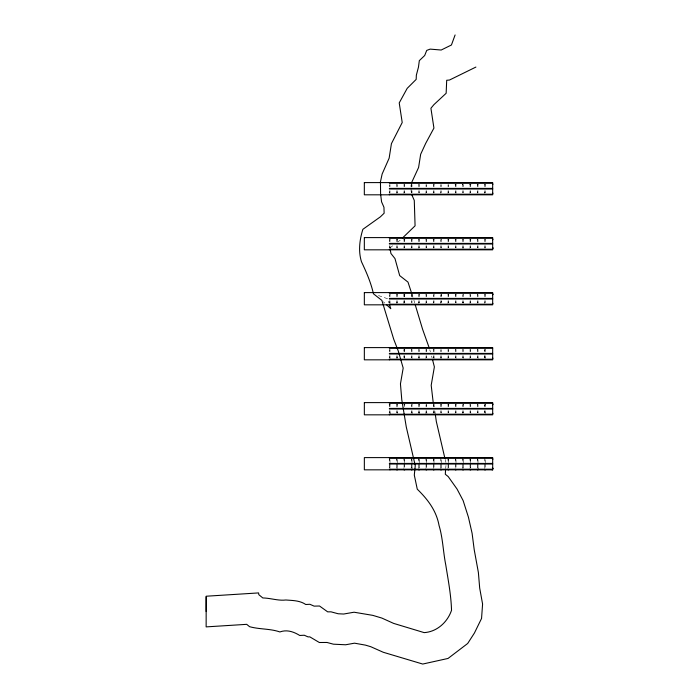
<?xml version="1.0" encoding="UTF-8"?>
<svg xmlns="http://www.w3.org/2000/svg" width="699" height="699" viewBox="0 0 699 699"><rect width="100%" height="100%" fill="white"/><g stroke="black" fill="none" stroke-linecap="round" stroke-linejoin="round"><path stroke-width="0.52" stroke-dasharray="3.5 2.62" d="M445.674 468.47L445.988 465.438M389.072 193.169L389.526 192.583M390.278 239.355L389.509 239.949M396.412 193.169L397.023 192.557L397.591 193.055M389.063 303.217L389.535 302.588M397.609 239.355L397.163 239.949M403.742 193.169L404.197 192.583M389.063 358.22L389.535 357.591M396.394 303.217L396.866 302.588M404.948 239.355L404.337 239.967L403.725 239.355M396.394 358.229L397.189 357.591M403.725 303.217L404.057 302.65M411.056 248.215L411.143 247.909M412.279 239.355L411.825 239.949L411.161 239.617M390.295 413.345L390.129 412.751M389.072 468.234L389.544 467.596M418.395 248.215L418.474 247.909M425.743 193.169L426.198 192.583M396.403 468.234L396.883 467.596M418.395 303.217L418.876 302.588M433.083 193.169L433.537 192.583M434.306 184.309L434.219 184.615M397.609 468.391L397.015 467.622M411.117 413.345L411.152 412.926M418.395 358.229L419.033 357.573M425.726 303.217L426.364 302.571M434.28 239.355L433.668 239.967L433.057 239.355M440.414 193.169L440.868 192.583M412.296 413.345L412.139 412.751M411.178 467.884L411.091 468.391M425.735 358.229L426.207 357.591L426.871 357.923M433.065 303.217L433.537 302.588M441.619 239.355L440.851 239.949M447.744 193.169L448.356 192.557L448.924 193.055M412.27 468.391L412.139 467.753M419.627 413.345L418.71 412.698M433.065 358.229L433.703 357.573L434.289 358.229M440.396 303.226L440.877 302.588M448.95 239.355L448.496 239.949M455.084 193.169L455.538 192.583M426.958 413.345L426.801 412.751M425.761 468.391L426.215 467.596M440.405 358.229L440.877 357.591M447.727 303.226L448.208 302.588M456.281 239.355L455.669 239.967L455.058 239.355M433.092 468.391L433.555 467.596M447.736 358.229L448.208 357.591L448.933 358.071M462.397 248.215L463.026 247.568L463.62 248.215M463.62 239.355L463.009 239.967L462.397 239.355M469.754 193.169L470.2 192.583M470.969 184.309L470.89 184.615M440.886 467.596L440.431 468.391M469.728 248.215L469.772 248.014M470.951 239.355L470.34 239.967M477.085 193.177L477.539 192.583M477.67 184.964L478.308 184.309M447.744 468.234L448.068 467.657M455.075 413.231L455.154 412.926M469.737 303.226L470.209 302.588M484.416 193.177L484.87 192.583M462.406 413.231L462.485 412.926M469.737 358.229L470.375 357.573M477.067 303.226L477.548 302.588M485.622 239.355L485.01 239.967L484.442 239.477M477.111 358.028L477.863 357.591L478.291 358.229M484.398 303.226L484.879 302.588M484.424 358.071L484.879 357.591M478.282 468.391L477.845 467.64M478.299 468.347L478.238 467.884M404.494 294.952L404.931 294.515M389.832 404.957L390.295 404.485M389.168 412.882L389.107 413.345M397.626 404.485L397.172 404.957M448.872 294.663L448.505 294.952M404.957 404.485L404.503 404.957M412.296 404.485L411.676 404.974M419.627 404.485L419.173 404.957M418.509 412.882L418.448 413.345M425.84 412.882L425.778 413.345M403.847 467.884L403.76 468.391M434.297 404.485L433.843 404.957M433.179 412.882L433.118 413.345M441.628 404.485L441.174 404.957M448.959 404.485L448.505 404.957M456.298 404.485L455.844 404.957M463.629 404.485L463.018 404.983M455.18 467.884L455.093 468.391M485.63 404.485L485.176 404.957M390.26 294.515L389.832 294.952M397.591 294.515L397.163 294.952M412.261 294.515L411.676 294.969M419.601 294.515L419.164 294.952M434.262 294.515L433.834 294.952M441.602 294.515L441.165 294.952M456.264 294.515L455.835 294.952M463.603 294.515L463.009 294.969M485.604 294.524L485.167 294.952M411.117 468.033L411.545 467.596M419.016 459.986L419.321 459.898M470.357 459.986L470.663 459.898M403.804 247.909L404.765 247.787M456.22 184.615L455.512 184.947L455.084 184.309M433.144 247.909L434.105 247.787M485.56 184.615L485.001 184.964M404.896 349.622L403.935 349.753M484.477 247.918L485.534 247.918M462.485 302.92L463.035 302.571M434.228 349.622L433.17 349.622M462.485 357.923L463.192 357.591L463.629 358.229M485.569 349.631L484.861 349.954M434.236 459.636L433.686 459.986M463.577 459.636L462.616 459.759M419.461 239.748L419.007 239.967M411.248 412.794L411.702 412.576M462.589 412.794L463.044 412.576M462.887 467.596L462.432 468.391M390.269 247.621L392.751 245.768M397.714 242.072L400.195 240.22M404.66 184.842L403.926 184.746M419.33 184.842L418.587 184.746M404.022 192.688L404.511 192.583M411.362 192.688L411.851 192.583M433.363 192.688L433.852 192.583M470.663 184.842L469.728 184.353L469.903 184.789M462.694 192.688L463.184 192.583M484.704 192.688L485.185 192.583M426.67 239.844L425.726 239.355M411.362 247.691L412.104 247.787M426.032 247.691L426.766 247.787M448.033 247.691L448.775 247.787M455.364 247.691L456.106 247.787M478.002 239.844L477.067 239.355M477.373 247.691L478.107 247.787M404.669 294.847L404.179 294.952M462.703 302.693L463.192 302.588M390.007 349.849L389.518 349.954M412.008 349.849L411.169 349.622M404.039 357.696L404.957 358.229M426.67 349.849L425.936 349.753M411.37 357.696L412.288 358.229M455.171 349.631L456.01 349.849M463.341 349.849L462.607 349.753M455.372 357.696L456.29 358.229M478.011 349.849L477.155 349.666M404.677 404.852L404.188 404.957M396.709 412.698L397.189 412.593M426.678 404.852L426.189 404.957M411.37 412.698L412.209 412.926M434.009 404.852L433.52 404.957M426.041 412.698L426.879 412.926M463.35 404.852L462.86 404.957M448.042 412.698L448.784 412.794M455.381 412.698L456.115 412.794M478.011 404.852L477.12 404.485M462.712 412.698L463.551 412.926M485.351 404.852L484.861 404.957M470.043 412.698L470.785 412.794M477.382 412.698L478.116 412.794M412.008 459.855L411.274 459.759M411.379 467.701L412.27 468.077M434.018 459.855L433.529 459.959M448.679 459.855L447.849 459.636M462.712 467.701L463.201 467.596M477.557 467.596L477.102 468.391M484.888 467.596L484.433 468.391M397.181 184.903L396.586 184.746M411.851 184.903L411.161 184.615M463.184 184.903L462.493 184.615M418.841 192.627L419.435 192.784M477.513 192.627L478.203 192.907M397.181 239.906L396.385 239.355M419.182 239.906L418.395 239.355M389.509 247.629L390.199 247.909M448.522 239.906L447.727 239.355M396.84 247.629L397.591 248.058M470.523 239.906L469.728 239.355M418.841 247.629L419.531 247.909M440.851 247.629L441.532 247.909M470.182 247.629L470.776 247.787M419.19 294.908L418.596 294.751M426.521 294.908L425.77 294.471M418.85 302.632L419.435 302.789M477.863 294.908L477.111 294.48M470.182 302.632L470.934 303.06M419.19 349.911L418.605 349.753M389.518 357.635L390.287 358.22M447.937 349.753L448.531 349.911M470.532 349.911L469.938 349.753M418.85 357.635L419.618 358.229M470.191 357.635L470.776 357.792M484.861 357.635L485.63 358.229M389.859 404.913L389.09 404.52M397.189 404.913L396.447 404.485M419.199 404.913L418.448 404.485M389.518 412.637L390.287 413.231M448.531 404.913L447.779 404.485M469.78 404.485L470.532 404.913M433.52 412.637L434.21 412.926M440.859 412.637L441.541 412.926M484.861 412.637L485.63 413.231M397.198 459.916L396.508 459.636M419.199 459.916L418.509 459.636M389.526 467.64L390.269 468.077M470.541 459.916L469.85 459.636M419.042 467.579L418.43 468.391M418.858 467.64L419.549 467.928M470.375 467.579L469.763 468.391M470.2 467.64L470.881 467.928M485.027 184.92L484.416 184.309M477.085 184.51L477.697 184.92M455.696 184.92L455.101 184.466M433.695 184.92L433.162 184.615M455.669 192.601L456.264 193.055M433.668 192.601L434.193 192.907M404.328 192.601L404.922 193.055M470.366 294.926L469.78 294.48M455.696 294.926L455.171 294.62M448.365 294.926L447.779 294.48M477.679 302.615L478.203 302.92M404.363 294.926L403.769 294.471M397.032 294.926L396.438 294.471M455.678 302.615L456.229 302.877M448.339 302.615L448.959 303.025M404.337 302.606L404.931 303.06M397.006 302.606L397.591 303.06M389.666 302.606L390.278 303.217M397.006 357.617L397.617 358.229M455.704 404.939L455.18 404.634M441.043 404.939L440.449 404.485M404.372 404.931L403.777 404.485M419.016 412.62L419.54 412.926M477.714 459.942L477.181 459.636M455.713 459.942L455.18 459.636M426.373 459.942L425.848 459.636M404.372 459.942L403.76 459.531M389.701 459.942L389.177 459.636M448.356 467.622L448.941 468.077M441.017 467.622L441.611 468.077M378.482 295.555L387.552 298.726L388.845 302.711M477.828 192.627L478.002 190.748M484.879 294.908L484.424 294.524M463.166 302.632L463.62 303.025M441.174 357.635L441.619 358.229M397.172 412.637L397.626 413.231M383.358 301.776L384.843 303.165M462.572 184.789L462.415 184.309M390.121 247.743L390.278 248.215M470.811 412.751L470.96 413.231M434.14 412.751L434.289 413.231M463.481 467.762L463.629 468.234M411.956 294.209L412.952 297.232M429.754 349.762L430.374 351.85M413.887 300.186L414.699 302.982M431.598 356.018L432.104 357.993M445.167 459.409L445.936 462.415M433.651 404.704L434.079 406.722L434.009 404.651M434.804 410.863L435.11 412.987M411.021 184.947L411.047 186.974M411.056 187.996L411.099 192.059M485.333 184.641L485.333 186.685M485.333 190.748L485.333 192.793M485.342 239.643L485.333 241.688M485.342 245.751L485.333 247.796M485.342 294.646L485.333 296.691M485.342 300.753L485.333 302.798M485.342 349.649L485.342 351.693M485.342 355.756L485.342 357.801M485.351 404.651L485.342 406.696M485.351 410.759L485.342 412.812M485.351 459.654L485.351 462.721M485.351 463.725L485.351 468.828M484.739 457.627L484.739 469.842M484.722 184.641L484.722 186.685M484.722 190.748L484.722 192.793M484.73 239.643L484.722 241.688M484.73 245.751L484.722 247.796M484.73 294.646L484.722 296.691M484.73 300.753L484.73 302.798M478.002 184.641L477.994 186.685M478.002 239.643L478.002 241.688M478.002 245.751L478.002 247.796M478.011 294.646L478.002 296.691M478.011 300.753L478.002 302.798M478.011 349.649L478.002 351.693M478.011 355.756L478.002 357.801M478.011 404.651L478.011 406.696M478.011 410.759L478.011 412.812M478.02 459.654L478.011 462.721M478.02 463.725L478.011 468.828M477.391 184.641L477.382 186.685M477.391 190.748L477.382 192.793M477.391 239.643L477.391 241.688M477.391 245.751L477.391 247.796M477.4 294.646L477.391 296.691M477.4 300.753L477.391 302.798M477.4 349.649L477.4 351.693M477.4 355.756L477.4 357.801M477.4 404.651L477.4 406.696M477.4 410.759L477.4 412.812M477.4 457.627L477.408 469.842M470.663 184.641L470.663 186.685M470.663 190.748L470.663 192.793M470.672 239.643L470.663 241.688M470.672 245.751L470.663 247.796M470.672 294.646L470.672 296.691M470.672 300.753L470.672 302.798M470.68 349.649L470.672 351.693M470.68 355.756L470.672 357.801M470.68 404.651L470.68 406.696M470.68 410.759L470.68 412.812M470.68 459.654L470.68 462.721M470.68 463.725L470.68 468.828M470.051 184.641L470.051 186.685M470.051 190.748L470.051 192.793M470.06 239.643L470.051 241.688M470.06 245.751L470.051 247.796M470.06 294.646L470.06 296.691M470.06 300.753L470.06 302.798M470.069 349.649L470.06 351.693M470.069 355.756L470.06 357.801M470.069 404.651L470.069 406.696M470.069 410.759L470.069 412.812M470.069 457.627L470.069 469.842M463.332 184.641L463.332 186.685M463.332 190.748L463.332 192.793M463.332 239.643L463.332 241.688M463.332 245.751L463.332 247.796M463.341 294.646L463.332 296.691M463.341 300.753L463.332 302.798M463.341 349.649L463.341 351.693M463.341 355.756L463.341 357.801M463.35 404.651L463.341 406.696M463.35 410.759L463.341 412.803M463.35 459.654L463.35 462.721M463.35 463.725L463.35 468.828M462.721 184.641L462.721 186.685M462.721 190.748L462.721 192.793M462.721 239.643L462.721 241.688M462.729 245.751L462.721 247.796M462.729 294.646L462.721 296.691M462.729 300.753L462.721 302.798M462.729 349.649L462.729 351.693M462.729 355.756L462.729 357.801M462.738 404.651L462.729 406.696M462.738 410.759L462.729 412.803M462.738 457.627L462.738 469.842M456.001 184.641L455.993 186.685M456.001 190.748L455.993 192.793M456.001 239.643L456.001 241.688M456.001 245.751L456.001 247.796M456.001 294.646L456.001 296.691M456.001 300.753L456.001 302.798M456.01 349.649L456.001 351.693M456.01 355.756L456.001 357.801M456.01 404.651L456.01 406.696M456.01 410.759L456.01 412.803M456.019 459.654L456.01 462.721M456.019 463.725L456.01 468.828M455.39 184.641L455.381 186.685M455.39 190.748L455.381 192.793M455.39 239.643L455.39 241.688M455.39 245.751L455.39 247.796M455.399 294.646L455.39 296.691M455.399 300.753L455.39 302.798M455.399 349.649L455.39 351.693M455.399 355.756L455.39 357.801M455.399 404.651L455.399 406.696M455.399 410.759L455.399 412.803M455.399 457.627L455.399 468.828M448.662 184.641L448.662 186.685M448.662 190.748L448.662 192.793M448.671 239.643L448.662 241.688M448.671 245.751L448.662 247.796M448.671 294.646L448.671 296.691M448.671 300.753L448.671 302.798M448.679 349.649L448.671 351.693M448.679 355.756L448.671 357.801M448.679 404.651L448.671 406.696M448.679 410.759L448.671 412.803M448.679 459.654L448.679 462.721M448.679 463.725L448.679 468.828M448.05 184.641L448.05 186.685M448.05 190.748L448.05 192.793M448.059 239.643L448.05 241.688M448.059 245.751L448.05 247.796M448.059 294.646L448.059 296.691M448.059 300.753L448.059 302.798M448.068 349.649L448.059 351.693M448.068 355.756L448.059 357.801M448.068 404.651L448.059 406.696M448.068 410.759L448.059 412.803M448.068 457.627L448.068 469.842M441.34 349.649L441.34 351.693M441.34 355.756L441.34 357.801M441.349 404.651L441.34 406.696M441.349 410.759L441.34 412.803M441.349 459.654L441.34 462.721M441.349 463.725L441.34 468.828M441.331 184.641L441.322 186.685M441.331 190.748L441.322 192.793M441.331 239.643L441.331 241.688M441.331 245.751L441.331 247.796M440.719 184.641L440.711 186.685M440.719 190.748L440.711 192.793M440.719 239.643L440.719 241.688M440.719 245.751L440.719 247.796M440.728 294.646L440.719 296.691M440.728 300.753L440.719 302.798M440.728 349.649L440.728 351.693M440.728 355.756L440.728 357.801M440.737 404.651L440.728 406.696M440.737 410.759L440.728 412.803M440.728 457.627L440.737 469.842M434 184.632L433.992 186.685M434 190.748L433.992 192.793M434 239.643L433.992 241.688M434 245.751L433.992 247.796M434 294.646L434 296.691M434 300.753L434 302.798M434.009 349.649L434 351.693M434.009 355.756L434 357.801M434.009 410.759L434.009 412.803M434.018 459.654L434.009 462.721M434.018 463.725L434.009 468.828M433.389 184.632L433.38 186.685M433.389 190.748L433.38 192.793M433.389 239.643L433.389 241.688M433.389 245.751L433.389 247.796M433.389 294.646L433.389 296.691M433.389 300.753L433.389 302.798M433.397 349.649L433.389 351.693M433.397 355.756L433.389 357.801M433.397 404.651L433.397 406.696M433.397 410.759L433.397 412.803M433.397 457.627L433.397 468.828M426.661 184.632L426.661 186.685M426.661 190.748L426.661 192.793M426.67 239.643L426.661 241.688M426.67 245.751L426.661 247.796M426.67 294.646L426.661 296.691M426.67 300.753L426.67 302.798M426.67 349.649L426.67 351.693M426.67 355.756L426.67 357.801M426.678 404.651L426.67 406.696M426.678 410.759L426.67 412.803M426.678 459.654L426.678 462.721M426.678 463.725L426.678 468.828M426.049 184.632L426.049 186.685M426.049 190.748L426.049 192.793M426.058 239.643L426.049 241.688M426.058 245.751L426.049 247.796M426.058 294.646L426.058 296.691M426.058 300.753L426.058 302.798M426.058 349.649L426.058 351.693M426.058 355.756L426.058 357.801M426.067 404.651L426.058 406.696M426.067 410.759L426.058 412.803M426.067 457.627L426.067 469.842M419.33 184.632L419.321 186.685M419.33 190.748L419.321 192.793M419.33 239.643L419.33 241.688M419.33 245.751L419.33 247.796M419.339 294.646L419.33 296.691M419.339 300.753L419.33 302.798M419.339 349.649L419.339 351.693M419.339 355.756L419.339 357.801M419.339 404.651L419.339 406.696M419.339 410.759L419.339 412.803M419.348 459.654L419.339 462.721M419.348 463.725L419.339 468.828M418.718 184.632L418.71 186.685M418.718 190.748L418.71 192.793M418.718 239.643L418.718 241.688M418.718 245.751L418.718 247.796M418.727 294.646L418.718 296.691M418.727 300.753L418.718 302.798M418.727 349.649L418.727 351.693M418.727 355.756L418.727 357.801M418.727 404.651L418.727 406.696M418.727 410.759L418.727 412.803M418.727 457.627L418.736 469.842M411.991 184.632L411.991 186.685M411.991 190.748L411.991 192.793M411.999 239.643L411.991 241.688M411.999 245.751L411.991 247.796M411.999 294.646L411.999 296.691M411.999 300.753L411.999 302.798M412.008 349.649L411.999 351.693M412.008 355.756L411.999 357.801M412.008 404.651L412.008 406.696M412.008 410.759L412.008 412.803M412.008 459.654L412.008 462.721M412.008 463.725L412.008 468.828M411.388 184.632L411.379 186.685M411.388 190.748L411.379 192.793M411.388 239.643L411.379 241.688M411.388 245.751L411.379 247.796M411.388 294.646L411.388 296.691M411.388 300.753L411.388 302.798M411.396 349.649L411.388 351.693M411.396 355.756L411.388 357.801M411.396 404.651L411.396 406.696M411.396 410.759L411.396 412.803M411.396 457.627L411.405 469.842M404.66 184.632L404.66 186.677M404.66 190.748L404.66 192.793M404.66 239.643L404.66 241.688M404.669 245.751L404.66 247.796M404.669 294.646L404.66 296.691M404.669 300.753L404.66 302.798M404.669 349.649L404.669 351.693M404.669 355.756L404.669 357.801M404.677 404.651L404.669 406.696M404.677 459.654L404.677 462.721M404.677 463.725L404.677 468.828M404.057 294.646L404.057 296.682M404.057 300.753L404.057 302.789M404.066 457.627L404.066 469.842M404.048 184.632L404.048 186.677M404.048 190.748L404.048 192.793M404.057 239.643L404.048 241.688M404.057 245.751L404.048 247.796M404.048 294.655L404.048 296.691M404.048 300.762L404.048 302.798M397.329 184.632L397.32 186.677M397.329 190.748L397.32 192.793M397.329 239.643L397.329 241.688M397.329 245.751L397.329 247.796M397.338 294.646L397.329 296.691M397.338 300.753L397.329 302.798M397.338 355.756L397.329 357.801M397.338 404.651L397.338 406.696M397.338 410.759L397.338 412.803M397.347 459.654L397.338 462.721M397.347 463.725L397.338 468.828M396.717 184.632L396.709 186.677M396.717 190.748L396.709 192.793M396.717 239.643L396.717 241.688M396.717 245.751L396.717 247.796M396.726 294.646L396.717 296.691M396.726 300.753L396.717 302.798M396.726 355.756L396.717 357.801M396.726 404.651L396.726 406.696M396.726 410.759L396.726 412.803M396.726 457.627L396.735 469.842M389.99 184.632L389.99 186.677M389.99 190.748L389.99 192.793M389.998 239.635L389.99 241.688M389.998 245.751L389.99 247.796M389.998 294.646L389.998 296.691M389.998 300.753L389.998 302.798M390.007 349.649L389.998 351.693M390.007 355.756L389.998 357.801M390.007 404.651L389.998 406.696M390.007 410.759L389.998 412.803M390.007 459.654L390.007 462.721M390.007 463.725L390.007 468.828M389.378 184.641L389.378 186.677M389.378 190.757L389.378 192.784M389.378 239.643L389.387 241.679M389.378 245.76L389.387 247.787M389.387 294.655L389.387 296.682M389.387 300.762L389.387 302.789M389.387 349.657L389.395 351.684M389.387 355.765L389.395 357.792M389.387 404.66L389.395 406.687M389.395 410.767L389.395 412.794M389.395 457.627L389.395 468.819M484.73 351.684L484.73 349.649L484.73 351.693M484.73 357.801L484.73 355.756L484.73 357.801M484.739 406.687L484.739 404.651L484.73 406.696M484.739 412.803L484.739 410.759L484.73 412.812M441.34 296.682L441.34 294.646L441.331 296.691M441.34 302.789L441.34 300.753L441.331 302.798M404.057 351.684L404.057 349.649L404.057 351.693M404.057 357.792L404.057 355.756L404.057 357.801"/><path stroke-width="1.05" d="M206.161 611.555L206.188 596.736M445.569 469.483L445.315 474.263L448.216 476.596L457.05 489.047L463.131 500.589L468.435 517.225L472.105 533.337L474.202 549.641L478.378 572.472L479.689 588.095L482.59 604.05L481.55 618.449L474.429 633.014L467.675 643.491L448.042 658.449L422.729 664.05L383.27 652.272L370.785 646.715L365.49 645.133L354.515 643.176L345.638 644.775L333.388 644.181L327.018 642.468L319.338 642.503L309.806 636.85L308.058 636.894L304.266 635.234L299.749 635.47C293.694 631.73 286.896 629.362 279.888 631.948C270.041 628.523 259.635 629.493 249.578 626.688L246.703 624.338L206.144 626.889L206.179 596.221L258.595 592.918L258.822 594.692L262.807 597.951C270.609 598.064 278.185 600.957 285.856 599.995C292.759 600.537 299.792 600.432 305.778 604.504L309.893 604.286L314.122 606.129L319.513 606.007L327.682 611.852L331.011 611.835L338.185 613.766L343.672 614.028L354.061 612.219L372.803 615.365L381.837 618.065L393.624 623.394L424.179 632.621C436.962 631.817 447.517 622.197 451.528 610.297C451.1 595.164 448.164 579.969 445.77 564.932C443.149 551.878 442.913 538.396 439.077 525.587C436.351 510.55 427.736 499.409 417.268 489.178L414.297 475.093L415.267 465.656L406.276 426.967L401.768 399.679L400.448 383.873L403.183 368.076L398.334 351.16L393.712 339.207L381.881 300.395L373.449 293.79C370.837 282.265 366.328 272.086 361.47 261.723C358.168 251.151 359.618 239.713 362.877 229.316L380.387 216.839L384.135 213.212L383.952 207.254L381.575 201.854L380.597 194.095L380.457 181.784L382.143 174.007L389.142 158.175L391.423 143.662L402.213 122.526L399.225 102.902L407.194 88.354L416.176 79.389L416.351 75.169L418.465 67.121L419.321 60.647L424.686 55.518L426.722 50.407L430.147 49.122L441.2 50.022L451.432 44.998L455.101 34.95M492.978 193.177L492.498 193.806M492.978 239.311L492.778 239.792M492.978 294.323L492.507 294.952M492.944 358.386L492.507 357.635M492.944 468.391L492.384 467.579M411.44 183.016L418.587 167.507L420.667 154.261L425.674 143.409L433.93 128.092L430.916 108.266L433.913 104.649L446.154 93.264L446.696 80.271L449.492 80.035L475.905 67.069M492.961 303.34L492.507 303.812M492.97 404.485L492.515 404.957M492.97 413.345L492.515 413.817M492.97 468.347L492.515 468.828M492.778 248.652L492.9 247.874M402.545 237.948L415.075 225.829L414.28 200.421L411.728 194.628M492.673 183.208L389.387 183.208L389.387 182.596M492.673 188.398L389.387 188.398L389.387 189.01L492.673 189.01M492.673 194.208L389.387 194.208L389.387 194.82M492.673 238.21L389.387 238.21L389.387 237.599M492.673 243.401L389.387 243.401L389.387 244.012L492.673 244.012M492.673 249.211L389.387 249.211L389.387 249.823M492.681 293.213L389.387 293.213L389.387 292.601M492.681 298.412L389.395 298.403L389.395 299.015L492.681 299.023M492.681 304.214L389.395 304.214L389.387 304.825M492.681 348.216L389.395 348.216L389.395 347.604M492.681 353.414L389.395 353.406L389.395 354.017L492.681 354.026M492.681 359.216L389.395 359.216L389.395 359.828M492.681 403.218L389.395 403.218L389.395 402.607M492.681 408.417L389.395 408.417L389.395 409.02L492.681 409.029M492.681 414.219L389.395 414.227L389.395 414.839M492.69 458.221L389.404 458.221L389.404 457.609M492.69 463.42L389.404 463.42L389.404 464.031L492.69 464.031M492.69 469.221L389.404 469.221L390.007 469.85M492.69 469.842L364.345 469.833L364.354 457.609L492.69 457.609L492.69 469.833L492.07 469.85M396.726 469.85L397.338 469.85M404.066 469.85L404.677 469.85M411.396 469.85L412.008 469.85M418.727 469.85L419.339 469.85M426.067 469.85L426.678 469.85M433.397 469.85L434.009 469.85M440.737 469.85L441.34 469.85M448.068 469.85L448.679 469.85M455.399 469.85L456.01 469.85M462.738 469.85L463.35 469.85M470.069 469.85L470.68 469.85M477.4 469.85L478.011 469.85M484.739 469.85L485.351 469.85M492.367 293.711L492.935 294.2M492.376 403.716L492.882 404.066M492.384 458.719L492.944 459.217M492.498 183.767L492.952 184.353M386.329 304.546L390.785 308.696L389.492 304.703M492.795 247.743L492.952 248.224M411.632 293.204L407.998 282.116L399.688 275.607L394.979 258.569L390.916 253.466L390.191 249.15M429.142 347.683L422.58 329.238L415.25 304.851M432.611 359.976L434.376 366.905L431.196 385.289L433.223 402.694M444.913 458.404L436.325 421.506L435.259 414.053M364.345 237.59L364.328 249.823L492.673 249.823L492.673 237.599L364.345 237.599M364.336 182.588L364.328 194.811L492.673 194.82L492.673 182.596L364.336 182.596M364.354 402.607L364.345 414.83L492.681 414.839L492.681 402.607L364.354 402.607M364.354 347.604L364.336 359.828L492.681 359.836L492.681 347.604L364.345 347.604M364.345 292.601L364.336 304.825L492.673 304.834L492.681 292.601L364.345 292.601"/></g></svg>
